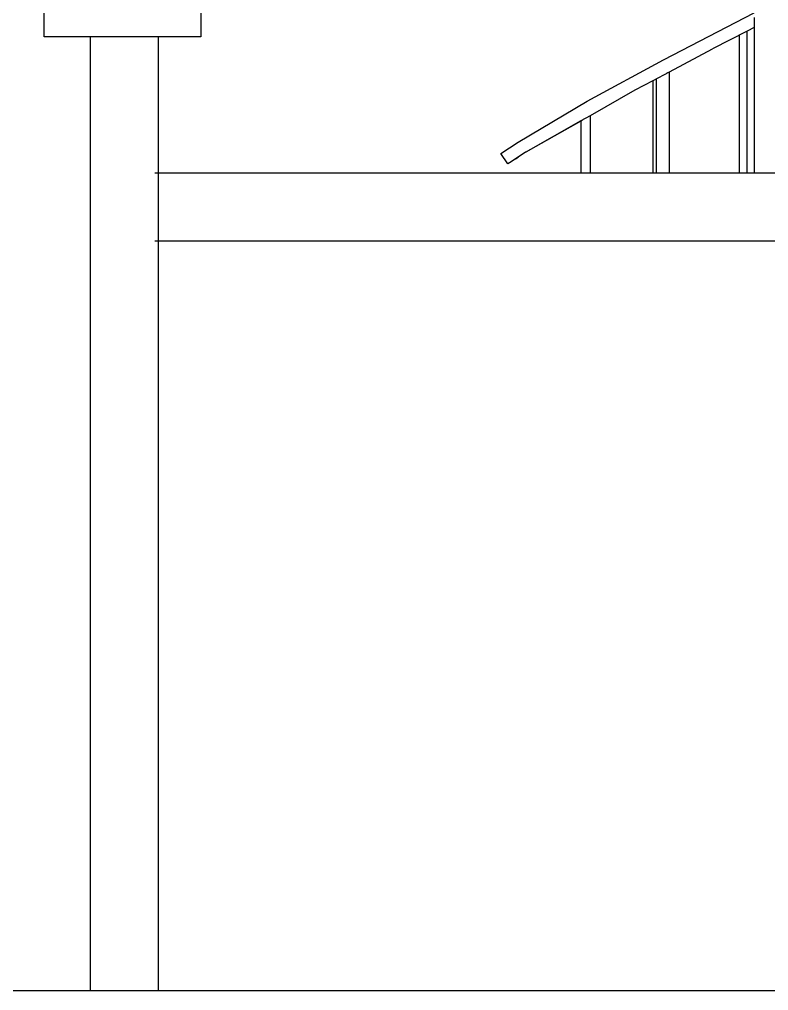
# Model space of a CAD drawing. Header units: millimetres. Extents: x 173236 to 801264, y -94969 to 615039.
# Drawn here: x 498374 to 499473, y -4474 to -3048 of the extents above; entities that cross this region are included whole.
import ezdxf

# ---------------------------------------------------------------- set-up
doc = ezdxf.new("R2010")
doc.units = ezdxf.units.MM
doc.header["$MEASUREMENT"] = 0
for name, color, linetype in [('VOX-A-COLUMN-SECT', 210, 'Continuous'), ('VOX-A-DOOR-ELEV', 83, 'Continuous'), ('VOX-A-WALL-PATT', 233, 'Continuous')]:
    doc.layers.add(name, color=color, linetype=linetype)
doc.layers.add('VOX-A-WALL-SECT', color=1, linetype='Continuous', lineweight=30)

# ---------------------------------------------------------------- blocks, each defined once
blk = doc.blocks.new('STAIRCASE')
at = {"layer": 'VOX-A-WALL-PATT'}
for p, q in [((499318.5, -3107.6), (499451.8, -3038.6)), ((499451.8, -3045.4), (499451.8, -3049.9)), ((499451.8, -3049.9), (499451.8, -3050.2)), ((499451.8, -3050.2), (499451.8, -3057.4)), ((499451.8, -3060.1), (499441.4, -3065.4)), ((499451.8, -3057.4), (499451.8, -3060.1)), ((499451.8, -3060.1), (499451.8, -3273.8)), ((499441.4, -3065.4), (499390.5, -3091.3)), ((499430.2, -3273.8), (499430.2, -3071.1)), ((499441.4, -3273.8), (499441.4, -3065.4)), ((499327.3, -3125), (499390.5, -3091.3)), ((499206.8, -3168.1), (499318.5, -3107.6)), ((499303.7, -3137.6), (499327.3, -3125)), ((499308.3, -3273.8), (499308.3, -3135.1)), ((499324.2, -3126.6), (499327.3, -3125)), ((499327.3, -3273.8), (499327.3, -3125)), ((499277.1, -3151.7), (499303.7, -3137.6)), ((499303.7, -3273.8), (499303.7, -3137.6)), ((499211.4, -3189.1), (499277.1, -3151.7)), ((499211.4, -3189.1), (499277.1, -3151.7)), ((499105.3, -3228.4), (499206.8, -3168.1)), ((499197.9, -3196.7), (499211.4, -3189.1)), ((499211.4, -3273.8), (499211.4, -3189.1)), ((499211.4, -3189.1), (499211.4, -3189.1)), ((499116.1, -3243.2), (499197.9, -3196.8)), ((499117.1, -3242.6), (499197.9, -3196.7)), ((499197.9, -3196.8), (499199.6, -3195.8)), ((499197.9, -3196.8), (499197.9, -3196.7)), ((499197.9, -3273.8), (499197.9, -3196.8)), ((499080.2, -3244.8), (499105.3, -3228.4)), ((499090.2, -3260.2), (499080.2, -3244.8)), ((499105.3, -3250.3), (499092.7, -3258.6)), ((499101.7, -3252.8), (499105.3, -3250.3)), ((499105.4, -3250.3), (499105.3, -3250.3)), ((499116.1, -3243.2), (499105.4, -3250.3)), ((499116.9, -3242.7), (499116.1, -3243.2)), ((499116.9, -3242.7), (499117.1, -3242.6)), ((499090.3, -3260.2), (499090.2, -3260.2)), ((499092.7, -3258.6), (499090.3, -3260.2))]:
    blk.add_line(p, q, dxfattribs=at)

msp = doc.modelspace()

# ---------------------------------------------------------------- linework, layer by layer
at = {"layer": 'VOX-A-COLUMN-SECT'}
msp.add_lwpolyline([(492684.9, -4623.8), (492684.9, -4473.8), (504128.3, -4473.8), (504128.3, -4623.8), (502841.6, -4623.8), (502841.5, -5123.8), (502441.5, -5123.8), (502441.6, -4623.8), (496790.5, -4623.8), (496790.4, -5123.8), (496390.4, -5123.8), (496390.5, -4623.8)], close=True, dxfattribs=at)
at = {"layer": 'VOX-A-DOOR-ELEV'}
for p, q in [((498477.1, -3073.8), (498477.1, -4473.8)), ((498577.1, -3073.8), (498577.1, -4473.8))]:
    msp.add_line(p, q, dxfattribs=at)
at = {"layer": 'VOX-A-WALL-SECT'}
for p, q in [((498409.9, -3073.8), (498409.9, -2373.8)), ((498639.9, -2373.8), (498639.9, -3073.8)), ((498639.9, -3073.8), (498409.9, -3073.8)), ((504128.3, -3273.8), (498572.1, -3273.8)), ((504128.3, -3373.8), (498572.1, -3373.8))]:
    msp.add_line(p, q, dxfattribs=at)

# ---------------------------------------------------------------- block references
msp.add_blockref('STAIRCASE', (0, 0))

doc.saveas('drawing.dxf')
